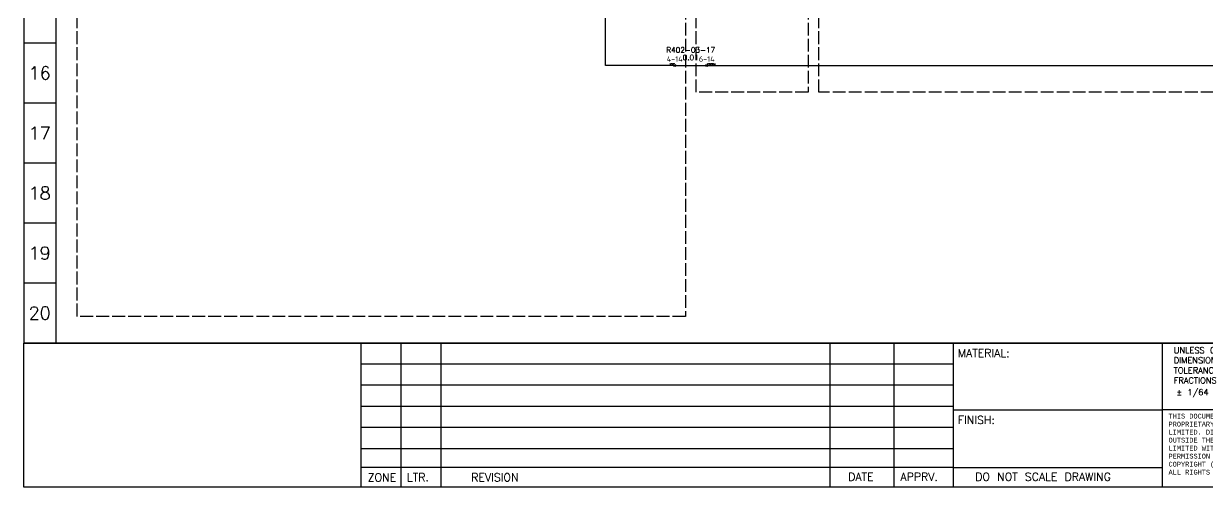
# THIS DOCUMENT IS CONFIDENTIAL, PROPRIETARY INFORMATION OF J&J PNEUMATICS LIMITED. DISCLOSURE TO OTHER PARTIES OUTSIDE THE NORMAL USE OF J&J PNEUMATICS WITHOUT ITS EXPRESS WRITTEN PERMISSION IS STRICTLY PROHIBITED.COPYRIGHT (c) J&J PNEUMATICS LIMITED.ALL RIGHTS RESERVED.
# Model space of a CAD drawing. Header units: millimetres. Extents: x 0 to 1020, y 0 to 646.
# Drawn here: x 0 to 555, y 0 to 217 of the extents above; entities that cross this region are included whole.
import ezdxf
from ezdxf.enums import TextEntityAlignment as Align

# ---------------------------------------------------------------- set-up
doc = ezdxf.new("R2010")
doc.units = ezdxf.units.MM
doc.header["$LTSCALE"] = 0.5
doc.linetypes.add('ACAD_ISO02W100', pattern=[15, 12, -3])
for name, color, linetype in [('LOCBOX', 7, 'ACAD_ISO02W100'), ('NETLIST', 50, 'Continuous'), ('OUTLINE_0', 7, 'Continuous'), ('OUTLINE_GRID', 7, 'Continuous'), ('WIRES', 7, 'Continuous')]:
    doc.layers.add(name, color=color, linetype=linetype)
doc.styles.add('MONOTXT', font='monotxt', dxfattribs={"height": 0.125})
doc.styles.get("Standard").update_dxf_attribs({"font": 'txt.shx', "bigfont": 'gbcbig.shx'})
doc.styles.add('WD', font='romans.shx', dxfattribs={"bigfont": 'gbcbig.shx'})
doc.styles.add('WD_IEC', font='isocp2.shx', dxfattribs={"width": 0.9, "height": 4})

# ---------------------------------------------------------------- blocks, each defined once
blk = doc.blocks.new('CONTRELEC 2016 BLOCK')
for p, q in [((131.63, 68.75), (131.63, 12.5)), ((147.26, 68.75), (147.26, 12.5)), ((162.88, 68.75), (162.88, 12.5)), ((314.74, 68.75), (314.74, 12.5)), ((339.74, 68.75), (339.74, 12.5)), ((362.88, 68.75), (362.88, 12.5)), ((444.47, 68.75), (444.47, 12.5)), ((362.88, 60.54), (131.63, 60.54)), ((362.88, 52.29), (131.63, 52.29)), ((362.88, 44.04), (131.63, 44.04)), ((362.88, 42.79), (444.47, 42.79)), ((444.47, 42.9), (513.01, 42.9)), ((362.88, 35.79), (131.63, 35.79)), ((362.88, 27.54), (131.63, 27.54)), ((362.88, 20.29), (131.63, 20.29)), ((362.88, 20.29), (444.47, 20.29))]:
    blk.add_line(p, q)
blk.add_lwpolyline([(0, 68.75), (850, 68.75), (850, 12.5), (0, 12.5)], close=True)
at = {"layer": 'OUTLINE_0'}
for s, height, p in [('MATERIAL:', 3.125, (364.7, 63.28)), ('UNLESS OTHERWISE SPECIFIED', 2.35, (448.97, 64.79)), ('DIMENSIONS ARE IN INCHES', 2.35, (448.97, 60.88)), ('TOLERANCES ARE:', 2.35, (448.97, 56.96)), ('FRACTIONS', 2.35, (449.01, 53.04)), ('%%P 1/64', 2.35, (450.01, 48.43)), ('FINISH:', 3.125, (364.7, 37.21)), ('ZONE', 3.125, (134.3, 14.8)), ('LTR.', 3.125, (149.63, 14.83)), ('REVISION', 3.125, (174.72, 14.83)), ('DATE', 3.125, (321.88, 15.05)), ('APPRV.', 3.125, (342.3, 15.05)), ('DO NOT SCALE DRAWING', 3.125, (371.49, 15.05))]:
    blk.add_text(s, height=height, dxfattribs=at).set_placement(p)
at = {"layer": 'OUTLINE_0', "insert": (446.94, 41.22), "char_height": 1.875, "width": 63.19, "attachment_point": 1, "style": 'MONOTXT'}
blk.add_mtext('THIS DOCUMENT IS CONFIDENTIAL, PROPRIETARY INFORMATION OF CONTRELEC LIMITED. DISCLOSURE TO OTHER PARTIES OUTSIDE THE NORMAL USE OF CONTRELEC LIMITED WITHOUT ITS EXPRESS WRITTEN PERMISSION IS STRICTLY PROHIBITED. COPYRIGHT (C) CONTRELEC LIMITED.^JALL RIGHTS RESERVED.', dxfattribs=at)
at = {"layer": 'OUTLINE_0', "style": 'WD'}
for tag, height, p in [('DWGDESC1', 5, (644.66, 57.89)), ('EDBY', 3, (553.37, 56.41)), ('EDDATE', 3, (575, 56.41)), ('CKBY', 3, (553.37, 48.16)), ('CKDATE', 3, (575, 48.16)), ('DWGDESC2', 5, (645.03, 47.96)), ('DWGDESC3', 5, (645.15, 37.57)), ('PROJDESC', 5, (642.81, 17.97)), ('REVISION', 3, (835.28, 16.64))]:
    blk.add_attdef(tag, text='', height=height, dxfattribs=at).set_placement(p, align=Align.MIDDLE_CENTER)
blk.add_attdef('DWGNO', text='', height=5, dxfattribs=at).set_placement((782.6, 33.58), align=Align.MIDDLE_RIGHT)
blk.add_attdef('SHEETNO', text='', height=5, dxfattribs=at).set_placement((788, 33.58), align=Align.MIDDLE_LEFT)
for tag, p, height in [('FILENAME', (721.45, 22.05), 3), ('SCALE', (725.62, 15.05), 3), ('SH', (776.35, 15.29), 3), ('NSH', (796.5, 15.11), 3.12)]:
    blk.add_attdef(tag, p, '', height=height, dxfattribs=at)
at = {"layer": 'OUTLINE_0', "style": 'WD', "flags": 1}
blk.add_attdef('WD_TB', (567.05, 15.25), '', height=3, dxfattribs=at)
blk = doc.blocks.new('2010 Grid')
at = {"layer": 'OUTLINE_GRID'}
for p, q in [((0, 481.25), (0, 0)), ((12.5, 468.31), (12.5, 0)), ((12.5, 117.08), (0, 117.08)), ((12.5, 93.66), (0, 93.66)), ((12.5, 70.25), (0, 70.25)), ((12.5, 46.83), (0, 46.83)), ((12.5, 23.42), (0, 23.42)), ((850, 0), (0, 0))]:
    blk.add_line(p, q, dxfattribs=at)
at = {"layer": 'OUTLINE_GRID', "char_height": 5, "width": 17.7556, "attachment_point": 5}
for s, insert in [('16', (6.25, 105.37)), ('17', (6.25, 81.95)), ('18', (6.25, 58.54)), ('19', (6.25, 35.12)), ('20', (6.25, 11.71))]:
    blk.add_mtext(s, dxfattribs=dict(at, insert=insert))
blk = doc.blocks.new('INTERCONNECT-H1')
blk.add_line((-2.5, 0), (12.5, 0))
for centre in [(-2.5, 0), (12.5, 0)]:
    blk.add_circle(centre, 0.5)
at = {"style": 'WD_IEC', "flags": 1}
for tag, height, p in [('LOC', 4, (5, 10)), ('TAG1', 4, (-2.43, 3.16)), ('DESC1', 2.5, (5, -2.5))]:
    blk.add_attdef(tag, text='', height=height, dxfattribs=at).set_placement(p, align=Align.MIDDLE_CENTER)
at = {"style": 'WD_IEC', "flags": 8}
for tag, p in [('TERM01', (-2.5, 1)), ('TERM02', (12.5, 1))]:
    blk.add_attdef(tag, text='', height=2.5, dxfattribs=at).set_placement(p, align=Align.BOTTOM_CENTER)
at = {"style": 'WD_IEC', "flags": 1}
blk.add_attdef('X4TERM01', (-2.5, 0), '', height=0.5, dxfattribs=at)
blk.add_attdef('X1TERM02', text='', height=0.5, dxfattribs=at).set_placement((12.5, 0), align=Align.RIGHT)
at = {"layer": 'NETLIST'}
for tag, p in [('NETTAG', (5, 6)), ('NETVALUE', (5, 2.5))]:
    blk.add_attdef(tag, text='', height=2.5, dxfattribs=at).set_placement(p, align=Align.CENTER)
blk.add_attdef('X4TERMDESC01', text='', height=1, dxfattribs=at).set_placement((-2.5, 0), align=Align.RIGHT)
blk.add_attdef('X1TERMDESC02', (12.5, 0), '', height=1, dxfattribs=at)

msp = doc.modelspace()

# ---------------------------------------------------------------- linework, layer by layer
at = {"layer": 'LOCBOX'}
for points in [[(25, 615), (310, 615), (310, 80), (25, 80)], [(372.5, 615), (682.5, 615), (682.5, 615), (682.5, 415), (997.5, 415), (997.5, 297.5), (685, 297.5), (685, 185), (372.5, 185)], [(315, 307.5), (367.5, 307.5), (367.5, 185), (315, 185)]]:
    msp.add_lwpolyline(points, close=True, dxfattribs=at)
at = {"layer": 'WIRES'}
for p, q in [((272.5, 197.5), (272.5, 310)), ((305, 197.5), (272.5, 197.5)), ((320, 197.5), (940, 197.5))]:
    msp.add_line(p, q, dxfattribs=at)

# ---------------------------------------------------------------- block references
at = {"xscale": 1.2, "yscale": 1.2, "zscale": 1.2}
for name, p in [('2010 Grid', (0, 67.5)), ('CONTRELEC 2016 BLOCK', (0, -15))]:
    msp.add_blockref(name, p, dxfattribs=at)
ref = msp.add_blockref('INTERCONNECT-H1', (307.5, 197.5))
ref.add_attrib('TERM02', '6-14', dxfattribs={"height": 2.5, "style": 'WD_IEC'}).set_placement((320, 198.5), align=Align.BOTTOM_CENTER)
ref.add_attrib('TERM01', '4-14', dxfattribs={"height": 2.5, "style": 'WD_IEC'}).set_placement((305, 198.5), align=Align.BOTTOM_CENTER)
ref.add_attrib('NETVALUE', '0.01', dxfattribs={"layer": 'NETLIST', "height": 2.5}).set_placement((312.5, 200), align=Align.CENTER)
ref.add_attrib('NETTAG', 'R402-03-17', dxfattribs={"layer": 'NETLIST', "height": 2.5}).set_placement((312.5, 203.5), align=Align.CENTER)
ref.add_attrib('X4TERMDESC01', '*DC', dxfattribs={"layer": 'NETLIST', "height": 1}).set_placement((305, 197.5), align=Align.RIGHT)
ref.add_attrib('X1TERMDESC02', '*SCR4', (320, 197.5), dxfattribs={"layer": 'NETLIST', "height": 1})

doc.saveas('drawing.dxf')
